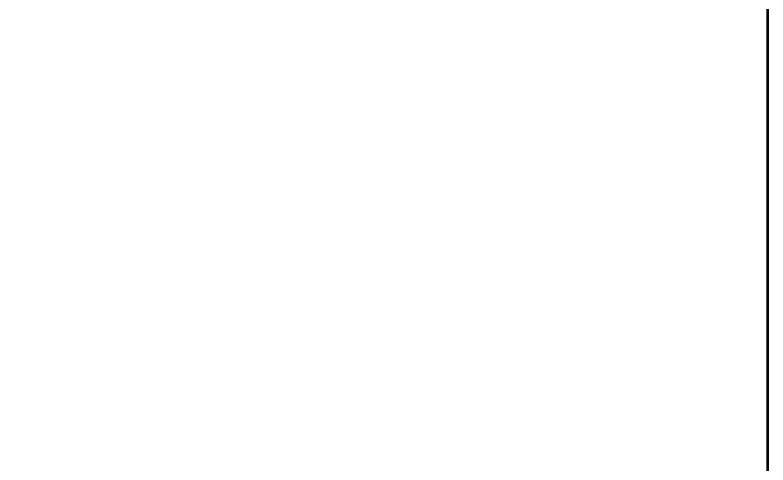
# Model space of a CAD drawing. Header units: centimetres. Extents: x -26.2 to 26.2, y -31.4 to 31.4.
# Drawn here: x -0.11 to 26.2, y -15.72 to 0 of the extents above; entities that cross this region are included whole.
import ezdxf

# ---------------------------------------------------------------- set-up
doc = ezdxf.new("R2010")
doc.units = ezdxf.units.CM
doc.header["$MEASUREMENT"] = 0
doc.layers.add('Layer 1', color=7, linetype='Continuous')

msp = doc.modelspace()

# ---------------------------------------------------------------- linework, layer by layer
at = {"layer": 'Layer 1', "lineweight": 53}
msp.add_open_spline([(-6.7, 23.95), (-6.7, 23.95), (-6.7, 30.95), (-6.7, 30.95), (-6.7, 30.95), (-6.7, 31.22614), (-6.47614, 31.45), (-6.2, 31.45), (-6.2, 31.45), (-6.2, 31.45), (6.2, 31.45), (6.2, 31.45), (6.2, 31.45), (6.47614, 31.45), (6.7, 31.22614), (6.7, 30.95), (6.7, 30.95), (6.7, 30.95), (6.7, 23.95), (6.7, 23.95), (6.7, 23.95), (6.7, 23.95), (25.7, 23.95), (25.7, 23.95), (25.7, 23.95), (25.97614, 23.95), (26.2, 23.72614), (26.2, 23.45), (26.2, 23.45), (26.2, 23.45), (26.2, -30.95), (26.2, -30.95), (26.2, -30.95), (26.2, -31.22614), (25.97614, -31.45), (25.7, -31.45), (25.7, -31.45), (25.7, -31.45), (6.2, -31.45), (6.2, -31.45), (6.2, -31.45), (6.2, -31.45), (-6.2, -31.45), (-6.2, -31.45), (-6.2, -31.45), (-6.2, -31.45), (-25.7, -31.45), (-25.7, -31.45), (-25.7, -31.45), (-25.97614, -31.45), (-26.2, -31.22614), (-26.2, -30.95), (-26.2, -30.95), (-26.2, -30.95), (-26.2, 23.45), (-26.2, 23.45), (-26.2, 23.45), (-26.2, 23.72614), (-25.97614, 23.95), (-25.7, 23.95), (-25.7, 23.95), (-25.7, 23.95), (-6.7, 23.95), (-6.7, 23.95)], degree=3, knots=[0, 0, 0, 0, 0.05882353, 0.05882353, 0.05882353, 0.05882353, 0.11764706, 0.11764706, 0.11764706, 0.11764706, 0.17647059, 0.17647059, 0.17647059, 0.17647059, 0.23529412, 0.23529412, 0.23529412, 0.23529412, 0.29411765, 0.29411765, 0.29411765, 0.29411765, 0.35294118, 0.35294118, 0.35294118, 0.35294118, 0.41176471, 0.41176471, 0.41176471, 0.41176471, 0.47058824, 0.47058824, 0.47058824, 0.47058824, 0.52941176, 0.52941176, 0.52941176, 0.52941176, 0.58823529, 0.58823529, 0.58823529, 0.58823529, 0.64705882, 0.64705882, 0.64705882, 0.64705882, 0.70588235, 0.70588235, 0.70588235, 0.70588235, 0.76470588, 0.76470588, 0.76470588, 0.76470588, 0.82352941, 0.82352941, 0.82352941, 0.82352941, 0.88235294, 0.88235294, 0.88235294, 0.88235294, 1, 1, 1, 1], dxfattribs=at)

doc.saveas('drawing.dxf')
